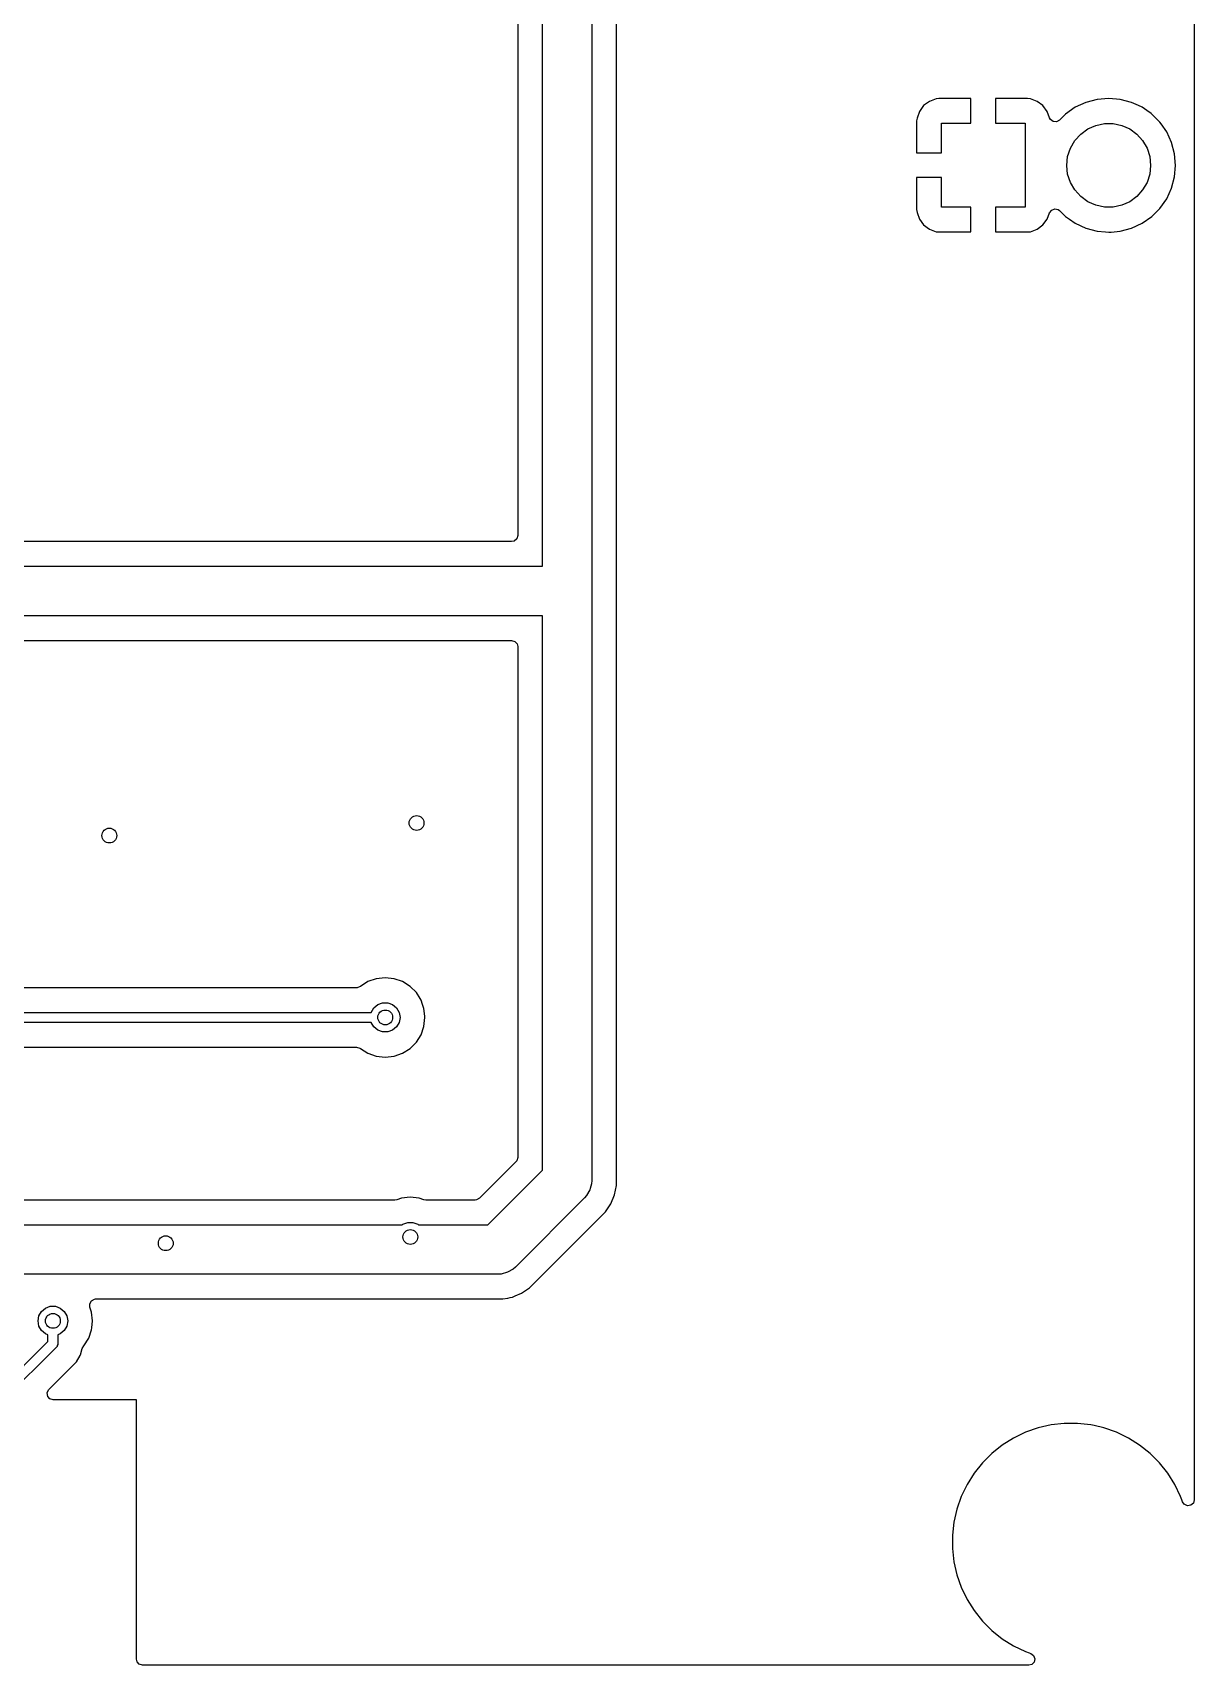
# Model space of a CAD drawing. Extents: x 4.04 to 6.24, y -5.22 to -2.73.
# Drawn here: x 5.314 to 6.24, y -5.217 to -3.915 of the extents above; entities that cross this region are included whole.
import ezdxf

# ---------------------------------------------------------------- set-up
doc = ezdxf.new("R2010")
doc.units = 0
doc.header["$MEASUREMENT"] = 0
doc.layers.add('BLACK', color=7, linetype='CONTINUOUS')

msp = doc.modelspace()

# ---------------------------------------------------------------- linework, layer by layer
at = {"layer": 'BLACK', "linetype": 'CONTINUOUS'}
for p, q in [((6.2401, -3.1439), (6.2401, -5.0845)), ((5.7006, -3.2461), (5.7006, -4.3157)), ((5.7203, -4.3403), (5.7203, -3.25)), ((5.7597, -3.25), (5.7597, -4.36)), ((5.7794, -3.9853), (5.7794, -3.8009)), ((6.0289, -3.9697), (6.0243, -3.9731)), ((6.0342, -3.9678), (6.0289, -3.9697)), ((6.0289, -3.9697), (6.0289, -3.9697)), ((6.0365, -3.9675), (6.0342, -3.9678)), ((6.0342, -3.9678), (6.0342, -3.9678)), ((6.062, -3.9675), (6.0365, -3.9675)), ((6.062, -3.9872), (6.062, -3.9675)), ((6.1072, -3.9675), (6.0817, -3.9675)), ((6.0817, -3.9675), (6.0817, -3.9872)), ((6.1095, -3.9678), (6.1072, -3.9675)), ((6.1148, -3.9697), (6.1095, -3.9678)), ((6.1095, -3.9678), (6.1095, -3.9678)), ((6.1194, -3.9731), (6.1148, -3.9697)), ((6.1148, -3.9697), (6.1148, -3.9697)), ((6.1626, -3.9681), (6.1536, -3.9705)), ((6.1719, -3.9673), (6.1626, -3.9681)), ((6.1626, -3.9681), (6.1626, -3.9681)), ((6.1811, -3.9681), (6.1719, -3.9673)), ((6.1719, -3.9673), (6.1719, -3.9673)), ((6.1901, -3.9705), (6.1811, -3.9681)), ((6.1811, -3.9681), (6.1811, -3.9681)), ((6.0209, -3.9777), (6.019, -3.983)), ((6.0243, -3.9731), (6.0209, -3.9777)), ((6.0209, -3.9777), (6.0209, -3.9777)), ((6.0243, -3.9731), (6.0243, -3.9731)), ((6.1228, -3.9777), (6.1194, -3.9731)), ((6.1194, -3.9731), (6.1194, -3.9731)), ((6.1247, -3.9829), (6.1228, -3.9777)), ((6.1228, -3.9777), (6.1228, -3.9777)), ((6.1254, -3.9841), (6.1247, -3.9829)), ((6.1375, -3.9798), (6.1327, -3.9846)), ((6.1452, -3.9744), (6.1375, -3.9798)), ((6.1536, -3.9705), (6.1452, -3.9744)), ((6.1452, -3.9744), (6.1452, -3.9744)), ((6.1536, -3.9705), (6.1536, -3.9705)), ((6.1956, -3.9731), (6.1901, -3.9705)), ((6.1901, -3.9705), (6.1901, -3.9705)), ((6.1901, -3.9705), (6.1901, -3.9705)), ((6.1985, -3.9744), (6.1956, -3.9731)), ((6.2022, -3.977), (6.1985, -3.9744)), ((6.1985, -3.9744), (6.1985, -3.9744)), ((6.2056, -3.9794), (6.2022, -3.977)), ((6.2062, -3.9798), (6.2056, -3.9794)), ((6.2127, -3.9864), (6.2062, -3.9798)), ((6.2062, -3.9798), (6.2062, -3.9798)), ((5.7794, -4.8259), (5.7794, -3.9853)), ((6.019, -3.983), (6.0187, -3.9853)), ((6.0187, -3.9853), (6.0187, -4.0108)), ((6.019, -3.983), (6.019, -3.983)), ((6.0384, -4.0108), (6.0384, -3.9872)), ((6.0384, -3.9872), (6.062, -3.9872)), ((6.0817, -3.9872), (6.1053, -3.9872)), ((6.1053, -3.9872), (6.1053, -4.0541)), ((6.1276, -3.9857), (6.1254, -3.9841)), ((6.1303, -3.9859), (6.1276, -3.9857)), ((6.1327, -3.9846), (6.1303, -3.9859)), ((6.1448, -4.001), (6.1495, -3.9958)), ((6.1495, -3.9958), (6.1551, -3.9917)), ((6.1551, -3.9917), (6.1615, -3.9888)), ((6.1615, -3.9888), (6.1684, -3.9874)), ((6.1684, -3.9874), (6.1753, -3.9874)), ((6.1753, -3.9874), (6.1822, -3.9888)), ((6.1822, -3.9888), (6.1886, -3.9917)), ((6.1886, -3.9917), (6.1942, -3.9958)), ((6.1942, -3.9958), (6.1989, -4.001)), ((6.2136, -3.9875), (6.2127, -3.9864)), ((6.2181, -3.994), (6.2136, -3.9875)), ((6.222, -4.0024), (6.2181, -3.994)), ((6.1391, -4.0137), (6.1413, -4.0071)), ((6.1413, -4.0071), (6.1448, -4.001)), ((6.1989, -4.001), (6.2024, -4.0071)), ((6.2024, -4.0071), (6.2046, -4.0137)), ((6.2244, -4.0114), (6.222, -4.0024)), ((6.0187, -4.0108), (6.0384, -4.0108)), ((6.1384, -4.0207), (6.1391, -4.0137)), ((6.1391, -4.0276), (6.1384, -4.0207)), ((6.2046, -4.0137), (6.2053, -4.0207)), ((6.2053, -4.0207), (6.2046, -4.0276)), ((6.2252, -4.0207), (6.2244, -4.0114)), ((6.2244, -4.0299), (6.2252, -4.0207)), ((6.0187, -4.0305), (6.0187, -4.056)), ((6.0384, -4.0305), (6.0187, -4.0305)), ((6.0384, -4.0541), (6.0384, -4.0305)), ((6.1413, -4.0343), (6.1391, -4.0276)), ((6.1448, -4.0403), (6.1413, -4.0343)), ((6.2024, -4.0343), (6.1989, -4.0403)), ((6.2046, -4.0276), (6.2024, -4.0343)), ((6.222, -4.0389), (6.2244, -4.0299)), ((6.1495, -4.0455), (6.1448, -4.0403)), ((6.1551, -4.0497), (6.1495, -4.0455)), ((6.1942, -4.0455), (6.1886, -4.0497)), ((6.1989, -4.0403), (6.1942, -4.0455)), ((6.2127, -4.055), (6.2181, -4.0474)), ((6.2181, -4.0474), (6.222, -4.0389)), ((6.0187, -4.056), (6.019, -4.0584)), ((6.019, -4.0584), (6.019, -4.0584)), ((6.019, -4.0584), (6.0209, -4.0637)), ((6.062, -4.0541), (6.0384, -4.0541)), ((6.062, -4.0738), (6.062, -4.0541)), ((6.1053, -4.0541), (6.0817, -4.0541)), ((6.0817, -4.0541), (6.0817, -4.0738)), ((6.1228, -4.0637), (6.1247, -4.0585)), ((6.1247, -4.0585), (6.1264, -4.0563)), ((6.1264, -4.0563), (6.1289, -4.0553)), ((6.1289, -4.0553), (6.1316, -4.0559)), ((6.1316, -4.0559), (6.1327, -4.0567)), ((6.1327, -4.0567), (6.1375, -4.0616)), ((6.1615, -4.0525), (6.1551, -4.0497)), ((6.1684, -4.054), (6.1615, -4.0525)), ((6.1753, -4.054), (6.1684, -4.054)), ((6.1822, -4.0525), (6.1753, -4.054)), ((6.1886, -4.0497), (6.1822, -4.0525)), ((6.2062, -4.0616), (6.2127, -4.055)), ((6.0209, -4.0637), (6.0209, -4.0637)), ((6.0209, -4.0637), (6.0243, -4.0682)), ((6.0243, -4.0682), (6.0243, -4.0682)), ((6.0243, -4.0682), (6.0289, -4.0716)), ((6.0289, -4.0716), (6.0289, -4.0716)), ((6.0289, -4.0716), (6.0342, -4.0736)), ((6.0342, -4.0736), (6.0342, -4.0736)), ((6.0342, -4.0736), (6.0365, -4.0738)), ((6.0365, -4.0738), (6.0365, -4.0738)), ((6.0365, -4.0738), (6.062, -4.0738)), ((6.0817, -4.0738), (6.1072, -4.0738)), ((6.1072, -4.0738), (6.1095, -4.0736)), ((6.1072, -4.0738), (6.1072, -4.0738)), ((6.1095, -4.0736), (6.1148, -4.0716)), ((6.1095, -4.0736), (6.1095, -4.0736)), ((6.1148, -4.0716), (6.1194, -4.0682)), ((6.1148, -4.0716), (6.1148, -4.0716)), ((6.1194, -4.0682), (6.1228, -4.0637)), ((6.1194, -4.0682), (6.1194, -4.0682)), ((6.1228, -4.0637), (6.1228, -4.0637)), ((6.1375, -4.0616), (6.1406, -4.0637)), ((6.1406, -4.0637), (6.1452, -4.0669)), ((6.1452, -4.0669), (6.1452, -4.0669)), ((6.1452, -4.0669), (6.1452, -4.0669)), ((6.1452, -4.0669), (6.1536, -4.0708)), ((6.1536, -4.0708), (6.1626, -4.0732)), ((6.1626, -4.0732), (6.1693, -4.0738)), ((6.1693, -4.0738), (6.1719, -4.074)), ((6.1719, -4.074), (6.1738, -4.0739)), ((6.1738, -4.0739), (6.1811, -4.0732)), ((6.1811, -4.0732), (6.1901, -4.0708)), ((6.1901, -4.0708), (6.1985, -4.0669)), ((6.1985, -4.0669), (6.2062, -4.0616)), ((6.1719, -4.074), (6.1719, -4.074)), ((6.1719, -4.074), (6.1719, -4.074)), ((5.6957, -4.3206), (4.8788, -4.3206)), ((5.6978, -4.3202), (5.6957, -4.3206)), ((5.6998, -4.3184), (5.6978, -4.3202)), ((5.7006, -4.3157), (5.6998, -4.3184)), ((5.14, -4.3403), (5.7203, -4.3403)), ((5.7597, -4.36), (5.7597, -4.83)), ((5.7203, -4.3797), (5.1866, -4.3797)), ((5.7203, -4.8218), (5.7203, -4.3797)), ((5.1923, -4.3994), (5.6957, -4.3994)), ((5.6957, -4.3994), (5.6984, -4.4002)), ((5.6984, -4.4002), (5.7002, -4.4022)), ((5.7002, -4.4022), (5.7006, -4.4043)), ((5.7006, -4.4043), (5.7006, -4.8117)), ((5.5812, -4.6714), (5.5752, -4.6752)), ((5.5879, -4.6691), (5.5812, -4.6714)), ((5.595, -4.6683), (5.5879, -4.6691)), ((5.5879, -4.6691), (5.5879, -4.6691)), ((5.6021, -4.6691), (5.595, -4.6683)), ((5.595, -4.6683), (5.595, -4.6683)), ((5.6088, -4.6714), (5.6021, -4.6691)), ((5.6021, -4.6691), (5.6021, -4.6691)), ((5.6148, -4.6752), (5.6088, -4.6714)), ((5.5721, -4.6764), (5.2268, -4.6764)), ((5.5726, -4.6763), (5.5721, -4.6764)), ((5.575, -4.6753), (5.5726, -4.6763)), ((5.5751, -4.6753), (5.575, -4.6753)), ((5.575, -4.6753), (5.575, -4.6753)), ((5.575, -4.6753), (5.575, -4.6753)), ((5.5752, -4.6752), (5.5751, -4.6753)), ((5.6198, -4.6802), (5.6148, -4.6752)), ((5.6228, -4.685), (5.6198, -4.6802)), ((5.6236, -4.6862), (5.6228, -4.685)), ((5.2166, -4.6961), (5.5839, -4.6961)), ((5.5839, -4.696), (5.586, -4.6924)), ((5.5839, -4.6961), (5.5839, -4.696)), ((5.586, -4.6924), (5.5891, -4.6898)), ((5.5891, -4.6898), (5.5929, -4.6884)), ((5.5929, -4.6884), (5.5971, -4.6884)), ((5.5971, -4.6884), (5.6009, -4.6898)), ((5.6009, -4.6898), (5.604, -4.6924)), ((5.604, -4.6924), (5.6061, -4.696)), ((5.6061, -4.696), (5.6068, -4.7)), ((5.6247, -4.6896), (5.6236, -4.6862)), ((5.6259, -4.6929), (5.6247, -4.6896)), ((5.6266, -4.699), (5.6259, -4.6929)), ((5.6259, -4.6929), (5.6259, -4.6929)), ((5.5839, -4.7039), (5.215, -4.7039)), ((5.5839, -4.704), (5.5839, -4.7039)), ((5.586, -4.7076), (5.5839, -4.704)), ((5.5891, -4.7102), (5.586, -4.7076)), ((5.5929, -4.7116), (5.5891, -4.7102)), ((5.5971, -4.7116), (5.5929, -4.7116)), ((5.6009, -4.7102), (5.5971, -4.7116)), ((5.604, -4.7076), (5.6009, -4.7102)), ((5.6061, -4.704), (5.604, -4.7076)), ((5.6068, -4.7), (5.6061, -4.704)), ((5.6236, -4.7138), (5.6259, -4.7071)), ((5.6259, -4.7071), (5.6267, -4.7)), ((5.6267, -4.7), (5.6266, -4.699)), ((5.2184, -4.7236), (5.5721, -4.7236)), ((5.5721, -4.7236), (5.5747, -4.7244)), ((5.5747, -4.7244), (5.5751, -4.7247)), ((5.5751, -4.7247), (5.5752, -4.7248)), ((5.5752, -4.7248), (5.5752, -4.7248)), ((5.5752, -4.7248), (5.5812, -4.7286)), ((5.6088, -4.7286), (5.6148, -4.7248)), ((5.6148, -4.7248), (5.6198, -4.7198)), ((5.6198, -4.7198), (5.6236, -4.7138)), ((5.5812, -4.7286), (5.5879, -4.7309)), ((5.5879, -4.7309), (5.5879, -4.7309)), ((5.5879, -4.7309), (5.595, -4.7317)), ((5.595, -4.7317), (5.6021, -4.7309)), ((5.595, -4.7317), (5.595, -4.7317)), ((5.595, -4.7317), (5.595, -4.7317)), ((5.6021, -4.7309), (5.6088, -4.7286)), ((5.6021, -4.7309), (5.6021, -4.7309)), ((5.6021, -4.7309), (5.6021, -4.7309)), ((5.6992, -4.8151), (5.6701, -4.8442)), ((5.6998, -4.8143), (5.6992, -4.8151)), ((5.7006, -4.8117), (5.6998, -4.8143)), ((5.6768, -4.8654), (5.7203, -4.8218)), ((5.7794, -4.8261), (5.7794, -4.8259)), ((5.7794, -4.8259), (5.7794, -4.8259)), ((5.7794, -4.8339), (5.7794, -4.8261)), ((5.7582, -4.8375), (5.7556, -4.842)), ((5.7585, -4.8365), (5.7582, -4.8375)), ((5.7595, -4.8326), (5.7585, -4.8365)), ((5.7597, -4.83), (5.7595, -4.8326)), ((5.7595, -4.8326), (5.7595, -4.8326)), ((5.7749, -4.8487), (5.7779, -4.8415)), ((5.7779, -4.8415), (5.7794, -4.8339)), ((5.6026, -4.8456), (4.8796, -4.8456)), ((5.6042, -4.8454), (5.6026, -4.8456)), ((5.6079, -4.8441), (5.6042, -4.8454)), ((5.615, -4.8433), (5.6079, -4.8441)), ((5.6079, -4.8441), (5.6079, -4.8441)), ((5.6221, -4.8441), (5.615, -4.8433)), ((5.615, -4.8433), (5.615, -4.8433)), ((5.6258, -4.8454), (5.6221, -4.8441)), ((5.6221, -4.8441), (5.6221, -4.8441)), ((5.6274, -4.8456), (5.6258, -4.8454)), ((5.6666, -4.8456), (5.6274, -4.8456)), ((5.6677, -4.8455), (5.6666, -4.8456)), ((5.6701, -4.8442), (5.6677, -4.8455)), ((5.7539, -4.8439), (5.6989, -4.899)), ((5.7556, -4.842), (5.7539, -4.8439)), ((5.7556, -4.842), (5.7556, -4.842)), ((5.7706, -4.8551), (5.7749, -4.8487)), ((4.6924, -4.8654), (5.465, -4.8654)), ((5.465, -4.8654), (5.6084, -4.8654)), ((5.6084, -4.8654), (5.6091, -4.8648)), ((5.6091, -4.8648), (5.6129, -4.8634)), ((5.6129, -4.8634), (5.6171, -4.8634)), ((5.6171, -4.8634), (5.6209, -4.8648)), ((5.6209, -4.8648), (5.6216, -4.8654)), ((5.6216, -4.8654), (5.6768, -4.8654)), ((5.716, -4.9097), (5.7706, -4.8551)), ((5.465, -4.9047), (4.6924, -4.9047)), ((5.685, -4.9047), (5.465, -4.9047)), ((5.6875, -4.9046), (5.685, -4.9047)), ((5.6925, -4.9032), (5.6875, -4.9046)), ((5.6875, -4.9046), (5.6875, -4.9046)), ((5.6969, -4.9007), (5.6925, -4.9032)), ((5.6989, -4.899), (5.6969, -4.9007)), ((5.6969, -4.9007), (5.6969, -4.9007)), ((5.6985, -4.922), (5.7036, -4.9199)), ((5.7036, -4.9199), (5.7101, -4.9156)), ((5.7101, -4.9156), (5.7156, -4.9101)), ((5.7156, -4.9101), (5.716, -4.9097)), ((5.7156, -4.9101), (5.7156, -4.9101)), ((5.716, -4.9097), (5.716, -4.9097)), ((5.321, -4.9343), (5.3241, -4.9317)), ((5.3241, -4.9317), (5.3279, -4.9303)), ((5.3279, -4.9303), (5.3321, -4.9303)), ((5.3321, -4.9303), (5.3359, -4.9317)), ((5.3359, -4.9317), (5.339, -4.9343)), ((5.3594, -4.9282), (5.3608, -4.9258)), ((5.3595, -4.9309), (5.3594, -4.9282)), ((5.3609, -4.9349), (5.3595, -4.9309)), ((5.3608, -4.9258), (5.3632, -4.9245)), ((5.3632, -4.9245), (5.3641, -4.9244)), ((5.3641, -4.9244), (5.6888, -4.9244)), ((5.6888, -4.9244), (5.6927, -4.9237)), ((5.6927, -4.9237), (5.6946, -4.9233)), ((5.6946, -4.9233), (5.6965, -4.9229)), ((5.6965, -4.9229), (5.6985, -4.922)), ((5.3182, -4.9419), (5.3189, -4.9379)), ((5.3189, -4.946), (5.3182, -4.9419)), ((5.3189, -4.9379), (5.321, -4.9343)), ((5.321, -4.9495), (5.3189, -4.946)), ((5.339, -4.9343), (5.3411, -4.9379)), ((5.3411, -4.946), (5.339, -4.9495)), ((5.3411, -4.9379), (5.3418, -4.9419)), ((5.3418, -4.9419), (5.3411, -4.946)), ((5.3617, -4.9419), (5.3609, -4.9349)), ((5.3609, -4.9349), (5.3609, -4.9349)), ((5.3611, -4.9475), (5.3617, -4.9419)), ((5.3617, -4.9419), (5.3617, -4.9419)), ((5.2874, -4.997), (5.3261, -4.9584)), ((5.3241, -4.9522), (5.321, -4.9495)), ((5.3261, -4.9529), (5.3241, -4.9522)), ((5.3261, -4.9584), (5.3261, -4.9529)), ((5.3359, -4.9522), (5.3339, -4.9529)), ((5.3339, -4.9529), (5.3339, -4.96)), ((5.339, -4.9495), (5.3359, -4.9522)), ((5.3548, -4.9617), (5.3586, -4.9557)), ((5.3586, -4.9557), (5.3609, -4.949)), ((5.3609, -4.949), (5.3611, -4.9475)), ((5.3328, -4.9628), (5.2918, -5.0038)), ((5.3333, -4.9622), (5.3328, -4.9628)), ((5.3335, -4.9616), (5.3333, -4.9622)), ((5.3339, -4.9608), (5.3335, -4.9616)), ((5.3339, -4.96), (5.3339, -4.9608)), ((5.3489, -4.9745), (5.3518, -4.9695)), ((5.3518, -4.9695), (5.352, -4.9691)), ((5.352, -4.9691), (5.3534, -4.964)), ((5.3534, -4.964), (5.3547, -4.9618)), ((5.3547, -4.9618), (5.3548, -4.9617)), ((5.3375, -4.9859), (5.3441, -4.9793)), ((5.3441, -4.9793), (5.3445, -4.9789)), ((5.3441, -4.9793), (5.3441, -4.9793)), ((5.3445, -4.9789), (5.3489, -4.9745)), ((5.3445, -4.9789), (5.3445, -4.9789)), ((5.3255, -4.9993), (5.3266, -4.9968)), ((5.3266, -4.9968), (5.3268, -4.9966)), ((5.3268, -4.9966), (5.3375, -4.9859)), ((5.3259, -5.0021), (5.3255, -4.9993)), ((5.3277, -5.0041), (5.3259, -5.0021)), ((5.3303, -5.0049), (5.3277, -5.0041)), ((5.3967, -5.0049), (5.3303, -5.0049)), ((5.3967, -5.2116), (5.3967, -5.0049)), ((6.1364, -5.0236), (6.1259, -5.0248)), ((6.147, -5.0236), (6.1364, -5.0236)), ((6.1364, -5.0236), (6.1364, -5.0236)), ((6.1576, -5.0248), (6.147, -5.0236)), ((6.147, -5.0236), (6.147, -5.0236)), ((6.0959, -5.0353), (6.087, -5.0409)), ((6.1055, -5.0307), (6.0959, -5.0353)), ((6.1155, -5.0272), (6.1055, -5.0307)), ((6.1259, -5.0248), (6.1155, -5.0272)), ((6.1155, -5.0272), (6.1155, -5.0272)), ((6.1259, -5.0248), (6.1259, -5.0248)), ((6.1602, -5.0254), (6.1576, -5.0248)), ((6.1576, -5.0248), (6.1576, -5.0248)), ((6.1576, -5.0248), (6.1576, -5.0248)), ((6.1679, -5.0272), (6.1602, -5.0254)), ((6.178, -5.0307), (6.1679, -5.0272)), ((6.1679, -5.0272), (6.1679, -5.0272)), ((6.1875, -5.0353), (6.178, -5.0307)), ((6.1965, -5.0409), (6.1875, -5.0353)), ((6.1875, -5.0353), (6.1875, -5.0353)), ((6.0787, -5.0475), (6.0712, -5.055)), ((6.087, -5.0409), (6.0787, -5.0475)), ((6.2048, -5.0475), (6.1965, -5.0409)), ((6.2123, -5.055), (6.2048, -5.0475)), ((6.0712, -5.055), (6.0645, -5.0633)), ((6.2189, -5.0633), (6.2123, -5.055)), ((6.0589, -5.0723), (6.0543, -5.0819)), ((6.0645, -5.0633), (6.0589, -5.0723)), ((6.2246, -5.0723), (6.2189, -5.0633)), ((6.2292, -5.0819), (6.2246, -5.0723)), ((6.0543, -5.0819), (6.0508, -5.0919)), ((6.2301, -5.0845), (6.2292, -5.0819)), ((6.2306, -5.0861), (6.2301, -5.0845)), ((6.2321, -5.0881), (6.2306, -5.0861)), ((6.2346, -5.0893), (6.2321, -5.0881)), ((6.2373, -5.0889), (6.2346, -5.0893)), ((6.2394, -5.0871), (6.2373, -5.0889)), ((6.2401, -5.0845), (6.2394, -5.0871)), ((6.0484, -5.1023), (6.0472, -5.1128)), ((6.0508, -5.0919), (6.0484, -5.1023)), ((6.0484, -5.1023), (6.0484, -5.1023)), ((6.0508, -5.0919), (6.0508, -5.0919)), ((6.0472, -5.1128), (6.0472, -5.1234)), ((6.0472, -5.1234), (6.0484, -5.134)), ((6.0484, -5.134), (6.0484, -5.134)), ((6.0484, -5.134), (6.0508, -5.1443)), ((6.0508, -5.1443), (6.0508, -5.1443)), ((6.0508, -5.1443), (6.0543, -5.1543)), ((6.0543, -5.1543), (6.0589, -5.1639)), ((6.0589, -5.1639), (6.0589, -5.1639)), ((6.0589, -5.1639), (6.0645, -5.1729)), ((6.0645, -5.1729), (6.0712, -5.1812)), ((6.0712, -5.1812), (6.0787, -5.1887)), ((6.0787, -5.1887), (6.087, -5.1953)), ((6.087, -5.1953), (6.0959, -5.201)), ((6.0959, -5.201), (6.1055, -5.2056)), ((6.1055, -5.2056), (6.1083, -5.2065)), ((5.3971, -5.2137), (5.3967, -5.2116)), ((5.3989, -5.2157), (5.3971, -5.2137)), ((5.4015, -5.2165), (5.3989, -5.2157)), ((6.1081, -5.2165), (5.4015, -5.2165)), ((6.1105, -5.2159), (6.1081, -5.2165)), ((6.1083, -5.2065), (6.1097, -5.207)), ((6.1097, -5.207), (6.1119, -5.2086)), ((6.1124, -5.2139), (6.1105, -5.2159)), ((6.1119, -5.2086), (6.1129, -5.2112)), ((6.1129, -5.2112), (6.1124, -5.2139))]:
    msp.add_line(p, q, dxfattribs=at)
at = {"layer": 'BLACK'}
for centre in [(5.62, -4.545), (5.375, -4.555), (5.595, -4.7), (5.42, -4.88), (5.615, -4.875), (5.33, -4.9419)]:
    msp.add_circle(centre, 0.00591, dxfattribs=at)

doc.saveas('drawing.dxf')
